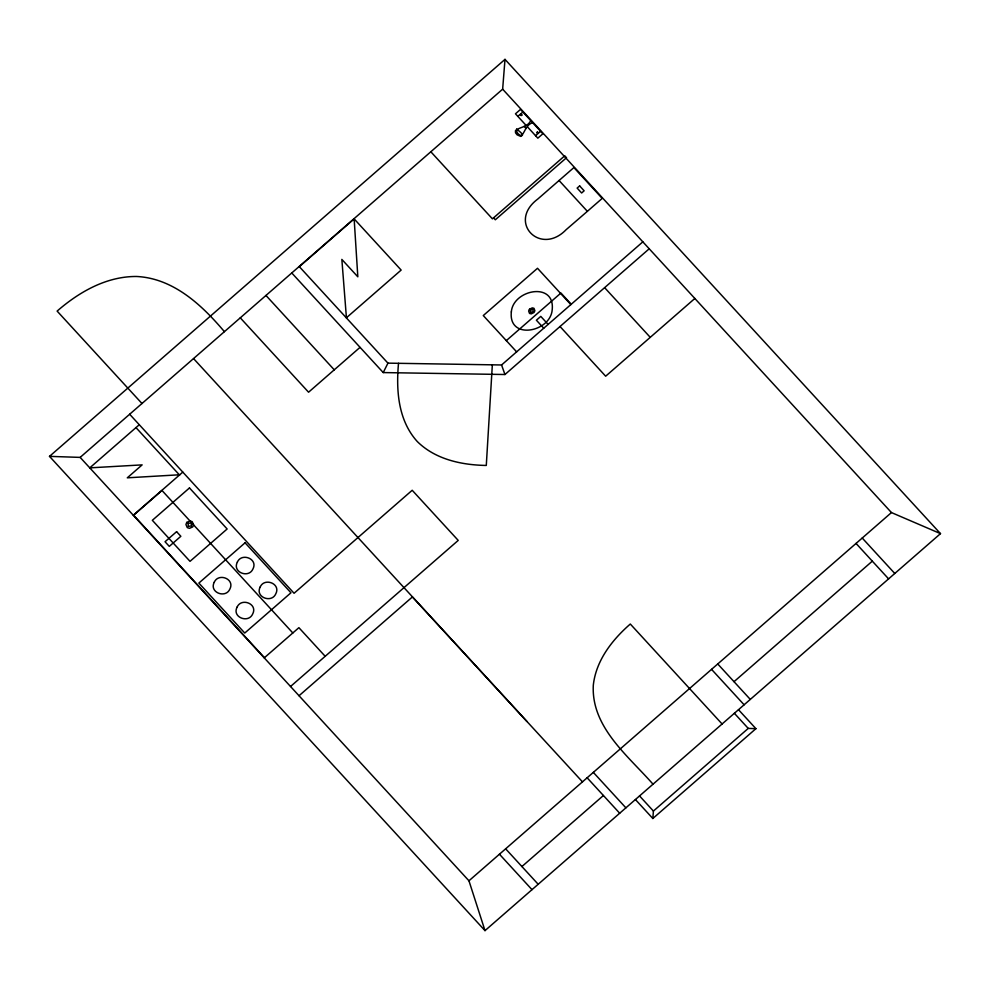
<?xml version="1.0" encoding="UTF-8"?>
<svg xmlns="http://www.w3.org/2000/svg" width="990" height="990" viewBox="0 0 990 990"><rect width="100%" height="100%" fill="white"/><g stroke="black" fill="none" stroke-linecap="round" stroke-linejoin="round"><path stroke-width="1.49" d="M398.512 363.318C396.012 390.431 398.153 420.441 417.285 441.54C435.39 459.447 461.625 465.04 486.288 465.449L492.339 364.827M49.5 456.365L80.153 457.392L502.648 89.174L504.999 59.375L940.5 533.635L485.001 930.625L49.5 456.365L504.999 59.375M635.407 799.536L652.831 818.495L653.412 811.058L748.242 728.405L755.915 728.665L738.49 709.694M291.765 272.968L383.229 372.574L387.944 363.144L501.571 364.976L642.844 241.845M299.339 266.656L354.148 218.889L401.148 270.072L346.339 317.839M139.281 424.722L89.768 467.862L142.139 464.879L127.289 477.824L179.747 474.767M517.807 116.35L522.906 112.043M530.764 120.594C527.645 127.326 519.738 126.782 515.431 130.692L515.543 132.821L517.089 134.826L520.678 136.397C525.096 132.697 525.591 124.827 532.669 122.673M535.565 135.692L540.602 131.311M133.291 515.258L182.804 472.106M359.952 347.428L308.571 392.213L240.285 317.839M587.367 211.328L602.205 198.396L573.903 167.57L537.817 199.027C506.88 222.032 540.255 256.373 566.045 229.767L587.379 211.328L559.065 180.502M506.311 340.634L560.934 293.028L571.255 304.252M383.229 372.574L504.95 374.517L649.217 248.787M264.256 657.867L298.893 627.672L325.19 656.296M694.844 298.473L605.657 376.212L560.031 326.527M290.528 686.491L458.221 540.404L412.199 490.273L294.067 593.27L129.665 414.253M299.029 695.747L412.409 596.933L582.466 781.852M485.001 930.625L468.951 880.791L891.446 512.572L940.5 533.635M521.903 866.547L603.417 795.502M734.023 681.677L872.326 561.144M652.831 818.495L755.915 728.665M502.648 89.174L891.446 512.572M525.727 124.988L515.468 113.8L520.505 109.42L542.866 133.774L537.83 138.167L527.645 127.067M524.168 126.349L526.074 128.428M862.228 538.028L894.787 573.482M856.041 543.423L888.599 578.878M604.618 287.657L650.257 337.343M493.552 217.837L495.322 219.768L566.515 157.719L564.745 155.801L492.414 218.84L430.799 151.73M570.859 304.598L537.508 268.278L483.281 315.55L516.632 351.858M548.138 324.398L540.788 316.392L536.394 320.216L543.745 328.222M717.738 663.956L750.296 699.41M711.55 669.351L744.109 704.793M734.37 713.295L748.242 728.405M722.094 723.987L630.296 624.022C612.092 639.924 595.98 660.553 593.295 685.303C591.166 727.279 628.205 755.853 653.016 784.191M299.19 266.496L387.944 363.144M265.976 295.453L334.261 369.827M224.408 331.675C201.923 305.031 173.386 278.301 136.62 276.482C106.561 276.26 79.212 291.877 57.123 311.095L141.978 403.512M639.54 795.935L653.412 811.058M593.332 772.386L625.89 807.84M587.132 777.781L619.691 813.236M193.545 358.578L526.977 721.512M135.976 427.593L179.499 474.99M505.63 848.814L538.189 884.268M499.443 854.209L532.001 889.663M292.83 632.969L161.976 490.458L133.576 515.208L264.429 657.707M80.153 457.392L468.951 880.791M501.571 364.976L504.95 374.517M346.426 317.765L341.847 259.405L357.823 276.804L354.148 218.889M516.632 129.232C515.443 136.496 530.244 138.947 516.644 129.158M511.335 311.924C508.241 340.461 550.44 332.182 552.197 309.808C555.291 281.271 513.067 289.55 511.335 311.924M214.261 582.231C208.878 592.441 225.646 598.814 229.841 589.124C235.224 578.915 218.444 572.529 214.261 582.231M237.365 562.097C231.982 572.294 248.75 578.68 252.933 568.99C258.328 558.781 241.548 552.395 237.365 562.097M237.105 607.105C231.722 617.302 248.49 623.688 252.673 613.986C258.068 603.789 241.288 597.403 237.105 607.105M260.209 586.971C254.826 597.168 271.582 603.554 275.777 593.851C281.172 583.642 264.392 577.269 260.209 586.971M188.038 523.364L188.347 526.358L191.454 525.938L191.157 522.943L188.038 523.364M186.763 522.398L185.947 524.527L187.296 527.633L189.461 528.338L192.728 526.903L193.545 524.774L192.196 521.656L190.043 520.963L186.763 522.398M530.454 309.944L530.491 312.345L533.066 311.776L533.041 309.387L530.454 309.944M529.464 309.251L528.648 311.033L529.526 313.446L531.246 313.855L534.056 312.469L534.872 310.712L533.994 308.286L532.274 307.878L529.464 309.251M521.903 114.989C520.604 117.167 519.564 112.6 521.903 114.989M537.471 131.942C535.107 132.945 539.649 134.504 537.471 131.942M189.474 487.946L152.336 520.307L190.018 561.342L227.143 528.982L189.474 487.946M176.604 531.679L165.045 541.74L169.29 546.369L180.848 536.295L176.604 531.679M579.645 185.91L577.133 188.088L581.637 192.988L584.137 190.81L579.645 185.91M245.075 542.805L198.866 583.073L244.753 633.043L290.961 592.775L245.075 542.805"/></g></svg>
